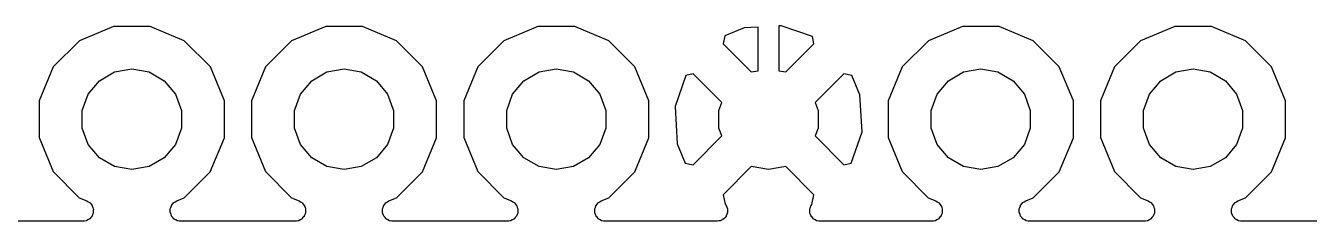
# Model space of a CAD drawing. Extents: x 37 to 156, y -136 to -20.
# Drawn here: x 113.61 to 128.97, y -39.47 to -37.13 of the extents above; entities that cross this region are included whole.
import ezdxf

# ---------------------------------------------------------------- set-up
doc = ezdxf.new("R2010")
doc.units = 0
doc.header["$MEASUREMENT"] = 0
doc.layers.add('BLACK', color=7, linetype='CONTINUOUS')

msp = doc.modelspace()

# ---------------------------------------------------------------- linework, layer by layer
at = {"layer": 'Black'}
for p, q in [((114.661, -37.1378), (114.253, -37.3061)), ((115.101, -37.1382), (114.661, -37.1378)), ((115.508, -37.3072), (115.101, -37.1382)), ((117.201, -37.1378), (116.793, -37.3061)), ((117.641, -37.1382), (117.201, -37.1378)), ((118.048, -37.3072), (117.641, -37.1382)), ((119.741, -37.1378), (119.333, -37.3061)), ((120.181, -37.1382), (119.741, -37.1378)), ((120.588, -37.3072), (120.181, -37.1382)), ((122.208, -37.154), (121.976, -37.2498)), ((122.375, -37.1436), (122.208, -37.154)), ((122.375, -37.6657), (122.375, -37.1436)), ((122.652, -37.1265), (122.625, -37.1282)), ((122.625, -37.1282), (122.625, -37.6657)), ((123.025, -37.2548), (122.652, -37.1265)), ((124.821, -37.1378), (124.413, -37.3061)), ((125.261, -37.1382), (124.821, -37.1378)), ((125.668, -37.3072), (125.261, -37.1382)), ((127.361, -37.1378), (126.953, -37.3061)), ((127.801, -37.1382), (127.361, -37.1378)), ((128.208, -37.3072), (127.801, -37.1382)), ((114.253, -37.3061), (113.941, -37.6175)), ((115.82, -37.6192), (115.508, -37.3072)), ((116.793, -37.3061), (116.481, -37.6175)), ((118.36, -37.6192), (118.048, -37.3072)), ((119.333, -37.3061), (119.021, -37.6175)), ((120.754, -37.473), (120.588, -37.3072)), ((121.976, -37.2498), (121.956, -37.3426)), ((123.044, -37.3426), (123.025, -37.2548)), ((124.413, -37.3061), (124.101, -37.6175)), ((125.98, -37.6192), (125.668, -37.3072)), ((126.953, -37.3061), (126.641, -37.6175)), ((128.52, -37.6192), (128.208, -37.3072)), ((120.9, -37.6192), (120.754, -37.473)), ((121.956, -37.3426), (122.294, -37.6803)), ((122.706, -37.6803), (123.044, -37.3426)), ((113.941, -37.6175), (113.772, -38.0246)), ((115.988, -38.0266), (115.82, -37.6192)), ((116.481, -37.6175), (116.312, -38.0246)), ((118.528, -38.0266), (118.36, -37.6192)), ((119.021, -37.6175), (118.852, -38.0246)), ((121.068, -38.0266), (120.9, -37.6192)), ((124.101, -37.6175), (123.932, -38.0246)), ((126.148, -38.0266), (125.98, -37.6192)), ((126.641, -37.6175), (126.472, -38.0246)), ((128.688, -38.0266), (128.52, -37.6192)), ((114.358, -37.9449), (114.493, -37.7846)), ((114.493, -37.7846), (114.674, -37.68)), ((114.674, -37.68), (114.88, -37.6437)), ((114.88, -37.6437), (115.086, -37.68)), ((115.086, -37.68), (115.267, -37.7846)), ((115.267, -37.7846), (115.402, -37.9449)), ((116.898, -37.9449), (117.033, -37.7846)), ((117.033, -37.7846), (117.214, -37.68)), ((117.214, -37.68), (117.42, -37.6437)), ((117.42, -37.6437), (117.626, -37.68)), ((117.626, -37.68), (117.807, -37.7846)), ((117.807, -37.7846), (117.942, -37.9449)), ((119.438, -37.9449), (119.573, -37.7846)), ((119.573, -37.7846), (119.754, -37.68)), ((119.754, -37.68), (119.96, -37.6437)), ((119.96, -37.6437), (120.166, -37.68)), ((120.166, -37.68), (120.347, -37.7846)), ((120.347, -37.7846), (120.482, -37.9449)), ((121.509, -37.7211), (121.381, -38.0944)), ((121.597, -37.7018), (121.509, -37.7211)), ((121.941, -38.0466), (121.597, -37.7018)), ((122.294, -37.68), (122.375, -37.6657)), ((122.294, -37.6803), (122.294, -37.68)), ((122.625, -37.6657), (122.706, -37.68)), ((122.706, -37.68), (122.706, -37.6803)), ((123.403, -37.7018), (123.059, -38.0466)), ((123.496, -37.7222), (123.403, -37.7018)), ((123.592, -37.9536), (123.496, -37.7222)), ((124.518, -37.9449), (124.653, -37.7846)), ((124.653, -37.7846), (124.834, -37.68)), ((124.834, -37.68), (125.04, -37.6437)), ((125.04, -37.6437), (125.246, -37.68)), ((125.246, -37.68), (125.427, -37.7846)), ((125.427, -37.7846), (125.562, -37.9449)), ((127.058, -37.9449), (127.193, -37.7846)), ((127.193, -37.7846), (127.374, -37.68)), ((127.374, -37.68), (127.58, -37.6437)), ((127.58, -37.6437), (127.786, -37.68)), ((127.786, -37.68), (127.967, -37.7846)), ((127.967, -37.7846), (128.102, -37.9449)), ((113.772, -38.0246), (113.772, -38.4654)), ((114.287, -38.1414), (114.358, -37.9449)), ((115.402, -37.9449), (115.473, -38.1414)), ((115.988, -38.4674), (115.988, -38.0266)), ((116.312, -38.0246), (116.312, -38.4654)), ((116.827, -38.1414), (116.898, -37.9449)), ((117.942, -37.9449), (118.013, -38.1414)), ((118.528, -38.4674), (118.528, -38.0266)), ((118.852, -38.0246), (118.852, -38.4654)), ((119.367, -38.1414), (119.438, -37.9449)), ((120.482, -37.9449), (120.553, -38.1414)), ((121.068, -38.0769), (121.068, -38.0266)), ((121.068, -38.4674), (121.068, -38.0769)), ((121.068, -38.0769), (121.068, -38.0769)), ((121.068, -38.0769), (121.068, -38.0769)), ((121.381, -38.0944), (121.408, -38.5384)), ((121.907, -38.1414), (121.941, -38.0466)), ((123.059, -38.0466), (123.093, -38.1414)), ((123.619, -38.3976), (123.592, -37.9536)), ((123.932, -38.0246), (123.932, -38.4654)), ((124.447, -38.1414), (124.518, -37.9449)), ((125.562, -37.9449), (125.633, -38.1414)), ((126.148, -38.4674), (126.148, -38.0266)), ((126.472, -38.0246), (126.472, -38.4654)), ((126.987, -38.1414), (127.058, -37.9449)), ((128.102, -37.9449), (128.173, -38.1414)), ((128.688, -38.4674), (128.688, -38.0266)), ((114.287, -38.3506), (114.287, -38.1414)), ((115.473, -38.1414), (115.473, -38.3506)), ((116.827, -38.3506), (116.827, -38.1414)), ((118.013, -38.1414), (118.013, -38.3506)), ((119.367, -38.3506), (119.367, -38.1414)), ((120.553, -38.1414), (120.553, -38.3506)), ((121.907, -38.3506), (121.907, -38.1414)), ((123.093, -38.1414), (123.093, -38.3506)), ((124.447, -38.3506), (124.447, -38.1414)), ((125.633, -38.1414), (125.633, -38.3506)), ((126.987, -38.3506), (126.987, -38.1414)), ((128.173, -38.1414), (128.173, -38.3506)), ((114.358, -38.5471), (114.287, -38.3506)), ((115.473, -38.3506), (115.402, -38.5471)), ((116.898, -38.5471), (116.827, -38.3506)), ((118.013, -38.3506), (117.942, -38.5471)), ((119.438, -38.5471), (119.367, -38.3506)), ((120.553, -38.3506), (120.482, -38.5471)), ((121.941, -38.4454), (121.907, -38.3506)), ((123.093, -38.3506), (123.059, -38.4454)), ((123.491, -38.7709), (123.619, -38.3976)), ((124.518, -38.5471), (124.447, -38.3506)), ((125.633, -38.3506), (125.562, -38.5471)), ((127.058, -38.5471), (126.987, -38.3506)), ((128.173, -38.3506), (128.102, -38.5471)), ((113.772, -38.4654), (113.94, -38.8728)), ((114.493, -38.7074), (114.358, -38.5471)), ((115.402, -38.5471), (115.267, -38.7074)), ((115.819, -38.8745), (115.988, -38.4674)), ((116.312, -38.4654), (116.48, -38.8728)), ((117.033, -38.7074), (116.898, -38.5471)), ((117.942, -38.5471), (117.807, -38.7074)), ((118.359, -38.8745), (118.528, -38.4674)), ((118.852, -38.4654), (119.02, -38.8728)), ((119.573, -38.7074), (119.438, -38.5471)), ((120.482, -38.5471), (120.347, -38.7074)), ((120.899, -38.8745), (121.068, -38.4674)), ((121.408, -38.5384), (121.504, -38.7698)), ((121.597, -38.7902), (121.941, -38.4454)), ((123.059, -38.4454), (123.403, -38.7902)), ((123.932, -38.4654), (124.1, -38.8728)), ((124.653, -38.7074), (124.518, -38.5471)), ((125.562, -38.5471), (125.427, -38.7074)), ((125.979, -38.8745), (126.148, -38.4674)), ((126.472, -38.4654), (126.64, -38.8728)), ((127.193, -38.7074), (127.058, -38.5471)), ((128.102, -38.5471), (127.967, -38.7074)), ((128.519, -38.8745), (128.688, -38.4674)), ((114.674, -38.812), (114.493, -38.7074)), ((115.267, -38.7074), (115.086, -38.812)), ((117.214, -38.812), (117.033, -38.7074)), ((117.807, -38.7074), (117.626, -38.812)), ((119.754, -38.812), (119.573, -38.7074)), ((120.347, -38.7074), (120.166, -38.812)), ((124.834, -38.812), (124.653, -38.7074)), ((125.427, -38.7074), (125.246, -38.812)), ((127.374, -38.812), (127.193, -38.7074)), ((127.967, -38.7074), (127.786, -38.812)), ((114.88, -38.8483), (114.674, -38.812)), ((115.086, -38.812), (114.88, -38.8483)), ((117.42, -38.8483), (117.214, -38.812)), ((117.626, -38.812), (117.42, -38.8483)), ((119.96, -38.8483), (119.754, -38.812)), ((120.166, -38.812), (119.96, -38.8483)), ((121.504, -38.7698), (121.597, -38.7902)), ((122.294, -38.8117), (121.956, -39.1494)), ((122.294, -38.812), (122.294, -38.8117)), ((122.5, -38.8483), (122.294, -38.812)), ((122.706, -38.812), (122.5, -38.8483)), ((123.044, -39.1494), (122.706, -38.8117)), ((122.706, -38.8117), (122.706, -38.812)), ((123.403, -38.7902), (123.491, -38.7709)), ((125.04, -38.8483), (124.834, -38.812)), ((125.246, -38.812), (125.04, -38.8483)), ((127.58, -38.8483), (127.374, -38.812)), ((127.786, -38.812), (127.58, -38.8483)), ((113.94, -38.8728), (114.252, -39.1848)), ((115.507, -39.1859), (115.819, -38.8745)), ((116.48, -38.8728), (116.792, -39.1848)), ((118.047, -39.1859), (118.359, -38.8745)), ((119.02, -38.8728), (119.332, -39.1848)), ((120.587, -39.1859), (120.899, -38.8745)), ((124.1, -38.8728), (124.412, -39.1848)), ((125.667, -39.1859), (125.979, -38.8745)), ((126.64, -38.8728), (126.952, -39.1848)), ((128.207, -39.1859), (128.519, -38.8745)), ((121.956, -39.1494), (121.98, -39.2609)), ((123.019, -39.2657), (123.044, -39.1494)), ((114.252, -39.1848), (114.343, -39.2227)), ((114.343, -39.2227), (114.359, -39.2331)), ((114.359, -39.2331), (114.376, -39.2427)), ((114.376, -39.2427), (114.378, -39.2449)), ((114.378, -39.2449), (114.38, -39.2464)), ((114.38, -39.2464), (114.392, -39.2618)), ((114.392, -39.2618), (114.404, -39.2765)), ((114.404, -39.2765), (114.405, -39.2792)), ((114.405, -39.2792), (114.407, -39.2815)), ((114.407, -39.2815), (114.413, -39.2998)), ((114.413, -39.2998), (114.419, -39.3179)), ((114.419, -39.3179), (114.419, -39.3208)), ((114.419, -39.3208), (114.42, -39.3235)), ((114.42, -39.3235), (114.419, -39.3428)), ((115.34, -39.3233), (115.341, -39.3207)), ((115.341, -39.3427), (115.34, -39.3233)), ((115.341, -39.3179), (115.348, -39.2997)), ((115.341, -39.3207), (115.341, -39.3179)), ((115.348, -39.2997), (115.354, -39.2813)), ((115.354, -39.2813), (115.355, -39.2791)), ((115.355, -39.2791), (115.356, -39.2765)), ((115.356, -39.2765), (115.369, -39.2617)), ((115.369, -39.2617), (115.381, -39.2463)), ((115.381, -39.2463), (115.383, -39.2448)), ((115.383, -39.2448), (115.385, -39.2427)), ((115.385, -39.2427), (115.401, -39.233)), ((115.401, -39.233), (115.418, -39.2226)), ((115.418, -39.2226), (115.507, -39.1859)), ((116.792, -39.1848), (116.883, -39.2227)), ((116.883, -39.2227), (116.899, -39.2331)), ((116.899, -39.2331), (116.916, -39.2427)), ((116.916, -39.2427), (116.918, -39.2449)), ((116.918, -39.2449), (116.92, -39.2464)), ((116.92, -39.2464), (116.932, -39.2618)), ((116.932, -39.2618), (116.944, -39.2765)), ((116.944, -39.2765), (116.945, -39.2792)), ((116.945, -39.2792), (116.947, -39.2815)), ((116.947, -39.2815), (116.953, -39.2998)), ((116.953, -39.2998), (116.959, -39.3179)), ((116.959, -39.3179), (116.959, -39.3208)), ((116.959, -39.3208), (116.96, -39.3235)), ((116.96, -39.3235), (116.959, -39.3428)), ((117.88, -39.3233), (117.881, -39.3207)), ((117.881, -39.3427), (117.88, -39.3233)), ((117.881, -39.3179), (117.888, -39.2997)), ((117.881, -39.3207), (117.881, -39.3179)), ((117.888, -39.2997), (117.894, -39.2813)), ((117.894, -39.2813), (117.895, -39.2791)), ((117.895, -39.2791), (117.896, -39.2765)), ((117.896, -39.2765), (117.909, -39.2617)), ((117.909, -39.2617), (117.921, -39.2463)), ((117.921, -39.2463), (117.923, -39.2448)), ((117.923, -39.2448), (117.925, -39.2427)), ((117.925, -39.2427), (117.941, -39.233)), ((117.941, -39.233), (117.958, -39.2226)), ((117.958, -39.2226), (118.047, -39.1859)), ((119.332, -39.1848), (119.423, -39.2227)), ((119.423, -39.2227), (119.439, -39.2331)), ((119.439, -39.2331), (119.456, -39.2427)), ((119.456, -39.2427), (119.458, -39.2449)), ((119.458, -39.2449), (119.46, -39.2464)), ((119.46, -39.2464), (119.472, -39.2618)), ((119.472, -39.2618), (119.484, -39.2765)), ((119.484, -39.2765), (119.485, -39.2792)), ((119.485, -39.2792), (119.487, -39.2815)), ((119.487, -39.2815), (119.493, -39.2998)), ((119.493, -39.2998), (119.499, -39.3179)), ((119.499, -39.3179), (119.499, -39.3208)), ((119.499, -39.3208), (119.5, -39.3235)), ((119.5, -39.3235), (119.499, -39.3428)), ((120.42, -39.3233), (120.421, -39.3207)), ((120.421, -39.3427), (120.42, -39.3233)), ((120.421, -39.3179), (120.428, -39.2997)), ((120.421, -39.3207), (120.421, -39.3179)), ((120.428, -39.2997), (120.434, -39.2813)), ((120.434, -39.2813), (120.435, -39.2791)), ((120.435, -39.2791), (120.436, -39.2765)), ((120.436, -39.2765), (120.449, -39.2617)), ((120.449, -39.2617), (120.461, -39.2463)), ((120.461, -39.2463), (120.463, -39.2448)), ((120.463, -39.2448), (120.465, -39.2427)), ((120.465, -39.2427), (120.481, -39.233)), ((120.481, -39.233), (120.498, -39.2226)), ((120.498, -39.2226), (120.587, -39.1859)), ((121.98, -39.2609), (121.992, -39.2745)), ((121.992, -39.2745), (121.993, -39.2756)), ((121.993, -39.2756), (121.993, -39.2765)), ((121.993, -39.2765), (122, -39.2961)), ((122, -39.2961), (122.008, -39.3157)), ((122.008, -39.3157), (122.008, -39.3169)), ((122.008, -39.3169), (122.008, -39.3179)), ((122.008, -39.3179), (122.008, -39.3389)), ((122.994, -39.3179), (123.001, -39.2998)), ((122.994, -39.3208), (122.994, -39.3179)), ((122.994, -39.3234), (122.994, -39.3208)), ((122.994, -39.3427), (122.994, -39.3234)), ((123.001, -39.2998), (123.007, -39.2814)), ((123.007, -39.2814), (123.009, -39.2791)), ((123.009, -39.2791), (123.01, -39.2765)), ((123.01, -39.2765), (123.019, -39.2657)), ((124.412, -39.1848), (124.503, -39.2227)), ((124.503, -39.2227), (124.519, -39.2331)), ((124.519, -39.2331), (124.536, -39.2427)), ((124.536, -39.2427), (124.538, -39.2449)), ((124.538, -39.2449), (124.54, -39.2464)), ((124.54, -39.2464), (124.552, -39.2618)), ((124.552, -39.2618), (124.564, -39.2765)), ((124.564, -39.2765), (124.565, -39.2792)), ((124.565, -39.2792), (124.567, -39.2815)), ((124.567, -39.2815), (124.573, -39.2998)), ((124.573, -39.2998), (124.579, -39.3179)), ((124.579, -39.3179), (124.579, -39.3208)), ((124.579, -39.3208), (124.58, -39.3235)), ((124.58, -39.3235), (124.579, -39.3428)), ((125.5, -39.3233), (125.501, -39.3207)), ((125.501, -39.3427), (125.5, -39.3233)), ((125.501, -39.3179), (125.508, -39.2997)), ((125.501, -39.3207), (125.501, -39.3179)), ((125.508, -39.2997), (125.514, -39.2813)), ((125.514, -39.2813), (125.515, -39.2791)), ((125.515, -39.2791), (125.516, -39.2765)), ((125.516, -39.2765), (125.529, -39.2617)), ((125.529, -39.2617), (125.541, -39.2463)), ((125.541, -39.2463), (125.543, -39.2448)), ((125.543, -39.2448), (125.545, -39.2427)), ((125.545, -39.2427), (125.561, -39.233)), ((125.561, -39.233), (125.578, -39.2226)), ((125.578, -39.2226), (125.667, -39.1859)), ((126.952, -39.1848), (127.043, -39.2227)), ((127.043, -39.2227), (127.059, -39.2331)), ((127.059, -39.2331), (127.076, -39.2427)), ((127.076, -39.2427), (127.078, -39.2449)), ((127.078, -39.2449), (127.08, -39.2464)), ((127.08, -39.2464), (127.092, -39.2618)), ((127.092, -39.2618), (127.104, -39.2765)), ((127.104, -39.2765), (127.105, -39.2792)), ((127.105, -39.2792), (127.107, -39.2815)), ((127.107, -39.2815), (127.113, -39.2998)), ((127.113, -39.2998), (127.119, -39.3179)), ((127.119, -39.3179), (127.119, -39.3208)), ((127.119, -39.3208), (127.12, -39.3235)), ((127.12, -39.3235), (127.119, -39.3428)), ((128.04, -39.3233), (128.041, -39.3207)), ((128.041, -39.3427), (128.04, -39.3233)), ((128.041, -39.3179), (128.048, -39.2997)), ((128.041, -39.3207), (128.041, -39.3179)), ((128.048, -39.2997), (128.054, -39.2813)), ((128.054, -39.2813), (128.055, -39.2791)), ((128.055, -39.2791), (128.056, -39.2765)), ((128.056, -39.2765), (128.069, -39.2617)), ((128.069, -39.2617), (128.081, -39.2463)), ((128.081, -39.2463), (128.083, -39.2448)), ((128.083, -39.2448), (128.085, -39.2427)), ((128.085, -39.2427), (128.101, -39.233)), ((128.101, -39.233), (128.118, -39.2226)), ((128.118, -39.2226), (128.207, -39.1859)), ((114.294, -39.467), (112.926, -39.467)), ((114.313, -39.4637), (114.294, -39.467)), ((114.332, -39.4612), (114.313, -39.4637)), ((114.335, -39.4598), (114.332, -39.4612)), ((114.338, -39.4593), (114.335, -39.4598)), ((114.354, -39.4497), (114.338, -39.4593)), ((114.371, -39.4408), (114.354, -39.4497)), ((114.373, -39.4387), (114.371, -39.4408)), ((114.376, -39.4373), (114.373, -39.4387)), ((114.388, -39.4225), (114.376, -39.4373)), ((114.401, -39.4083), (114.388, -39.4225)), ((114.402, -39.4057), (114.401, -39.4083)), ((114.404, -39.4035), (114.402, -39.4057)), ((114.411, -39.3854), (114.404, -39.4035)), ((114.418, -39.3676), (114.411, -39.3854)), ((114.419, -39.3621), (114.418, -39.3647)), ((114.418, -39.3647), (114.418, -39.3676)), ((114.419, -39.3428), (114.419, -39.3621)), ((115.341, -39.3621), (115.341, -39.3427)), ((115.342, -39.3646), (115.341, -39.3621)), ((115.342, -39.3674), (115.342, -39.3646)), ((115.35, -39.3853), (115.342, -39.3674)), ((115.356, -39.4035), (115.35, -39.3853)), ((115.358, -39.4056), (115.356, -39.4035)), ((115.359, -39.4081), (115.358, -39.4056)), ((115.372, -39.4225), (115.359, -39.4081)), ((115.385, -39.4373), (115.372, -39.4225)), ((115.387, -39.4387), (115.385, -39.4373)), ((115.389, -39.4407), (115.387, -39.4387)), ((115.406, -39.4497), (115.389, -39.4407)), ((115.423, -39.4593), (115.406, -39.4497)), ((115.426, -39.4598), (115.423, -39.4593)), ((115.428, -39.4611), (115.426, -39.4598)), ((115.447, -39.4636), (115.428, -39.4611)), ((115.466, -39.467), (115.447, -39.4636)), ((116.834, -39.467), (115.466, -39.467)), ((116.853, -39.4637), (116.834, -39.467)), ((116.872, -39.4612), (116.853, -39.4637)), ((116.875, -39.4598), (116.872, -39.4612)), ((116.878, -39.4593), (116.875, -39.4598)), ((116.894, -39.4497), (116.878, -39.4593)), ((116.911, -39.4408), (116.894, -39.4497)), ((116.913, -39.4387), (116.911, -39.4408)), ((116.916, -39.4373), (116.913, -39.4387)), ((116.928, -39.4225), (116.916, -39.4373)), ((116.941, -39.4083), (116.928, -39.4225)), ((116.942, -39.4057), (116.941, -39.4083)), ((116.944, -39.4035), (116.942, -39.4057)), ((116.951, -39.3854), (116.944, -39.4035)), ((116.958, -39.3676), (116.951, -39.3854)), ((116.959, -39.3621), (116.958, -39.3647)), ((116.958, -39.3647), (116.958, -39.3676)), ((116.959, -39.3428), (116.959, -39.3621)), ((117.881, -39.3621), (117.881, -39.3427)), ((117.882, -39.3646), (117.881, -39.3621)), ((117.882, -39.3674), (117.882, -39.3646)), ((117.89, -39.3853), (117.882, -39.3674)), ((117.896, -39.4035), (117.89, -39.3853)), ((117.898, -39.4056), (117.896, -39.4035)), ((117.899, -39.4081), (117.898, -39.4056)), ((117.912, -39.4225), (117.899, -39.4081)), ((117.925, -39.4373), (117.912, -39.4225)), ((117.927, -39.4387), (117.925, -39.4373)), ((117.929, -39.4407), (117.927, -39.4387)), ((117.946, -39.4497), (117.929, -39.4407)), ((117.963, -39.4593), (117.946, -39.4497)), ((117.966, -39.4598), (117.963, -39.4593)), ((117.968, -39.4611), (117.966, -39.4598)), ((117.987, -39.4636), (117.968, -39.4611)), ((118.006, -39.467), (117.987, -39.4636)), ((119.374, -39.467), (118.006, -39.467)), ((119.393, -39.4637), (119.374, -39.467)), ((119.412, -39.4612), (119.393, -39.4637)), ((119.415, -39.4598), (119.412, -39.4612)), ((119.418, -39.4593), (119.415, -39.4598)), ((119.434, -39.4497), (119.418, -39.4593)), ((119.451, -39.4408), (119.434, -39.4497)), ((119.453, -39.4387), (119.451, -39.4408)), ((119.456, -39.4373), (119.453, -39.4387)), ((119.468, -39.4225), (119.456, -39.4373)), ((119.481, -39.4083), (119.468, -39.4225)), ((119.482, -39.4057), (119.481, -39.4083)), ((119.484, -39.4035), (119.482, -39.4057)), ((119.491, -39.3854), (119.484, -39.4035)), ((119.498, -39.3676), (119.491, -39.3854)), ((119.499, -39.3621), (119.498, -39.3647)), ((119.498, -39.3647), (119.498, -39.3676)), ((119.499, -39.3428), (119.499, -39.3621)), ((120.421, -39.3621), (120.421, -39.3427)), ((120.422, -39.3646), (120.421, -39.3621)), ((120.422, -39.3674), (120.422, -39.3646)), ((120.43, -39.3853), (120.422, -39.3674)), ((120.436, -39.4035), (120.43, -39.3853)), ((120.438, -39.4056), (120.436, -39.4035)), ((120.439, -39.4081), (120.438, -39.4056)), ((120.452, -39.4225), (120.439, -39.4081)), ((120.465, -39.4373), (120.452, -39.4225)), ((120.467, -39.4387), (120.465, -39.4373)), ((120.469, -39.4407), (120.467, -39.4387)), ((120.486, -39.4497), (120.469, -39.4407)), ((120.503, -39.4593), (120.486, -39.4497)), ((120.506, -39.4598), (120.503, -39.4593)), ((120.508, -39.4611), (120.506, -39.4598)), ((120.527, -39.4636), (120.508, -39.4611)), ((120.546, -39.467), (120.527, -39.4636)), ((121.883, -39.467), (120.546, -39.467)), ((121.885, -39.4668), (121.883, -39.467)), ((121.886, -39.467), (121.885, -39.4668)), ((121.906, -39.463), (121.886, -39.467)), ((121.927, -39.4593), (121.906, -39.463)), ((121.928, -39.4588), (121.927, -39.4593)), ((121.929, -39.4585), (121.928, -39.4588)), ((121.947, -39.4477), (121.929, -39.4585)), ((121.965, -39.4373), (121.947, -39.4477)), ((121.966, -39.4364), (121.965, -39.4373)), ((121.967, -39.4358), (121.966, -39.4364)), ((121.98, -39.4195), (121.967, -39.4358)), ((121.993, -39.4035), (121.98, -39.4195)), ((121.994, -39.4024), (121.993, -39.4035)), ((122.001, -39.3817), (121.994, -39.4015)), ((121.994, -39.4015), (121.994, -39.4024)), ((122.008, -39.3621), (122.001, -39.3817)), ((122.008, -39.3389), (122.009, -39.3598)), ((122.009, -39.3598), (122.008, -39.3609)), ((122.008, -39.3609), (122.008, -39.3621)), ((122.994, -39.3621), (122.994, -39.3427)), ((122.995, -39.3647), (122.994, -39.3621)), ((122.996, -39.3675), (122.995, -39.3647)), ((123.003, -39.3854), (122.996, -39.3675)), ((123.01, -39.4035), (123.003, -39.3854)), ((123.011, -39.4056), (123.01, -39.4035)), ((123.012, -39.4082), (123.011, -39.4056)), ((123.025, -39.4225), (123.012, -39.4082)), ((123.038, -39.4373), (123.025, -39.4225)), ((123.04, -39.4387), (123.038, -39.4373)), ((123.042, -39.4408), (123.04, -39.4387)), ((123.059, -39.4497), (123.042, -39.4408)), ((123.076, -39.4593), (123.059, -39.4497)), ((123.079, -39.4598), (123.076, -39.4593)), ((123.081, -39.4611), (123.079, -39.4598)), ((123.101, -39.4636), (123.081, -39.4611)), ((123.12, -39.467), (123.101, -39.4636)), ((124.454, -39.467), (123.12, -39.467)), ((124.473, -39.4637), (124.454, -39.467)), ((124.492, -39.4612), (124.473, -39.4637)), ((124.495, -39.4598), (124.492, -39.4612)), ((124.498, -39.4593), (124.495, -39.4598)), ((124.514, -39.4497), (124.498, -39.4593)), ((124.531, -39.4408), (124.514, -39.4497)), ((124.533, -39.4387), (124.531, -39.4408)), ((124.536, -39.4373), (124.533, -39.4387)), ((124.548, -39.4225), (124.536, -39.4373)), ((124.561, -39.4083), (124.548, -39.4225)), ((124.562, -39.4057), (124.561, -39.4083)), ((124.564, -39.4035), (124.562, -39.4057)), ((124.571, -39.3854), (124.564, -39.4035)), ((124.578, -39.3676), (124.571, -39.3854)), ((124.579, -39.3621), (124.578, -39.3647)), ((124.578, -39.3647), (124.578, -39.3676)), ((124.579, -39.3428), (124.579, -39.3621)), ((125.501, -39.3621), (125.501, -39.3427)), ((125.502, -39.3646), (125.501, -39.3621)), ((125.502, -39.3674), (125.502, -39.3646)), ((125.51, -39.3853), (125.502, -39.3674)), ((125.516, -39.4035), (125.51, -39.3853)), ((125.518, -39.4056), (125.516, -39.4035)), ((125.519, -39.4081), (125.518, -39.4056)), ((125.532, -39.4225), (125.519, -39.4081)), ((125.545, -39.4373), (125.532, -39.4225)), ((125.547, -39.4387), (125.545, -39.4373)), ((125.549, -39.4407), (125.547, -39.4387)), ((125.566, -39.4497), (125.549, -39.4407)), ((125.583, -39.4593), (125.566, -39.4497)), ((125.586, -39.4598), (125.583, -39.4593)), ((125.588, -39.4611), (125.586, -39.4598)), ((125.607, -39.4636), (125.588, -39.4611)), ((125.626, -39.467), (125.607, -39.4636)), ((126.994, -39.467), (125.626, -39.467)), ((127.013, -39.4637), (126.994, -39.467)), ((127.032, -39.4612), (127.013, -39.4637)), ((127.035, -39.4598), (127.032, -39.4612)), ((127.038, -39.4593), (127.035, -39.4598)), ((127.054, -39.4497), (127.038, -39.4593)), ((127.071, -39.4408), (127.054, -39.4497)), ((127.073, -39.4387), (127.071, -39.4408)), ((127.076, -39.4373), (127.073, -39.4387)), ((127.088, -39.4225), (127.076, -39.4373)), ((127.101, -39.4083), (127.088, -39.4225)), ((127.102, -39.4057), (127.101, -39.4083)), ((127.104, -39.4035), (127.102, -39.4057)), ((127.111, -39.3854), (127.104, -39.4035)), ((127.118, -39.3676), (127.111, -39.3854)), ((127.119, -39.3621), (127.118, -39.3647)), ((127.118, -39.3647), (127.118, -39.3676)), ((127.119, -39.3428), (127.119, -39.3621)), ((128.041, -39.3621), (128.041, -39.3427)), ((128.042, -39.3646), (128.041, -39.3621)), ((128.042, -39.3674), (128.042, -39.3646)), ((128.05, -39.3853), (128.042, -39.3674)), ((128.056, -39.4035), (128.05, -39.3853)), ((128.058, -39.4056), (128.056, -39.4035)), ((128.059, -39.4081), (128.058, -39.4056)), ((128.072, -39.4225), (128.059, -39.4081)), ((128.085, -39.4373), (128.072, -39.4225)), ((128.087, -39.4387), (128.085, -39.4373)), ((128.089, -39.4407), (128.087, -39.4387)), ((128.106, -39.4497), (128.089, -39.4407)), ((128.123, -39.4593), (128.106, -39.4497)), ((128.126, -39.4598), (128.123, -39.4593)), ((128.128, -39.4611), (128.126, -39.4598)), ((128.147, -39.4636), (128.128, -39.4611)), ((128.166, -39.467), (128.147, -39.4636)), ((129.534, -39.467), (128.166, -39.467))]:
    msp.add_line(p, q, dxfattribs=at)

doc.saveas('drawing.dxf')
